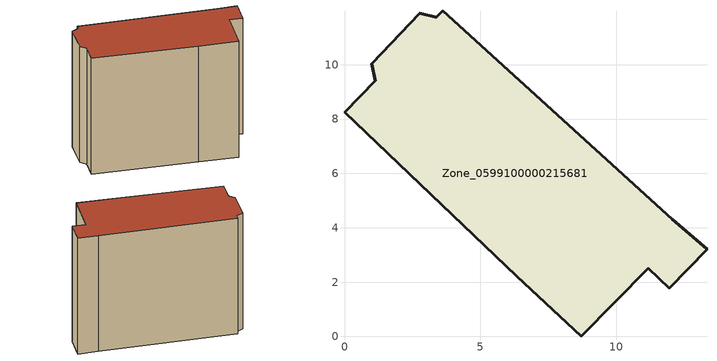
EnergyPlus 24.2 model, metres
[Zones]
Zone_0599100000215681
 floor ground (C_G): 1.12,9.41 1.01,10.03 2.77,11.89 3.38,11.75 3.62,11.99 12.06,4.31 13.34,3.21 11.95,1.77 11.17,2.51 8.72,0 6.34,2.22 0,8.25 z0
 wall outside (C_F): 3.38,11.75 2.77,11.89 1.01,10.03 1.12,9.41 0,8.25 6.34,2.22 8.72,0 11.17,2.51 11.95,1.77 13.34,3.21 12.06,4.31 3.62,11.99 3.38,11.75 z0:10.58
 roof outside (C_R): 13.34,3.21 12.06,4.31 3.62,11.99 3.38,11.75 2.77,11.89 1.01,10.03 1.12,9.41 0,8.25 6.34,2.22 8.72,0 11.17,2.51 11.95,1.77 z10.58
[BUILDING]
Pand.0599100000215681: North Axis=0; Terrain=City; Loads Convergence Tolerance Value=0.04; Temperature Convergence Tolerance Value=0.4; Solar Distribution=FullExterior; Maximum Number of Warmup Days=25; Minimum Number of Warmup Days=1
[Site:Location]
Rotterdam.The.Hague.AP_ZH_NLD Design_Conditions: Latitude=51.96; Longitude=4.45; Time Zone=1; Elevation=-4.5
[SITE:GROUNDTEMPERATURE:BUILDINGSURFACE]
18, 18, 18, 18, 18, 18, 18, 18, 18, 18, 18, 18
[MATERIAL] Thermal Absorptance=0.9; Solar Absorptance=0.7; Visible Absorptance=0.7
Name | Roughness | Thickness | Conductivity | Density | Specific Heat
G.TI.1946 | MediumSmooth | 0.15 | 1 | 540 | 1210
F.TI.1946 | Rough | 0.3 | 0.857143 | 1920 | 840
R.TI.1946 | MediumRough | 0.2 | 0.1 | 1500 | 1000
[CONSTRUCTION]
C_G: G.TI.1946
C_F: F.TI.1946
C_R: R.TI.1946
[ZONE]
Zone_0599100000215681: Type=1; Multiplier=1; Ceiling Height=Autocalculate; Volume=Autocalculate; Floor Area=autocalculate; Part of Total Floor Area=Yes
[ZONEINFILTRATION:DESIGNFLOWRATE]
Infil_Zone_0599100000215681: Zone or ZoneList or Space or SpaceList=Zone_0599100000215681; Schedule=AlwaysOn; Design Flow Rate Calculation Method=Flow/Area; Flow Rate per Floor Area=0.003; Constant Term Coefficient=1; Temperature Term Coefficient=0; Velocity Term Coefficient=0; Velocity Squared Term Coefficient=0
[HVACTEMPLATE:ZONE:IDEALLOADSAIRSYSTEM]
Zone_0599100000215681: Maximum Heating Supply Air Temperature=50; Minimum Cooling Supply Air Temperature=13; Maximum Heating Supply Air Humidity Ratio=0.0156; Minimum Cooling Supply Air Humidity Ratio=0.0077; Heating Limit=NoLimit; Cooling Limit=NoLimit; Dehumidification Control Type=ConstantSensibleHeatRatio; Cooling Sensible Heat Ratio=0.7; Dehumidification Setpoint=60; Humidification Control Type=None; Humidification Setpoint=30; Outdoor Air Method=None; Outdoor Air Flow Rate per Person=0.00944; Outdoor Air Flow Rate per Zone Floor Area=0; Outdoor Air Flow Rate per Zone=0; Demand Controlled Ventilation Type=None; Outdoor Air Economizer Type=NoEconomizer; Heat Recovery Type=None; Sensible Heat Recovery Effectiveness=0.7; Latent Heat Recovery Effectiveness=0.65
[ZONECONTROL:THERMOSTAT]
ThermostatControl_Zone_0599100000215681: Zone or ZoneList=Zone_0599100000215681; Control Type Schedule=DualSetpointControlType; Control 1=Thermostat_Zone_0599100000215681; Temperature Difference Between Cutout And Setpoint=0
[THERMOSTATSETPOINT:DUALSETPOINT]
Thermostat_Zone_0599100000215681: Heating Setpoint Temperature Schedule=HeatingSetpoint_Zone_0599100000215681; Cooling Setpoint Temperature Schedule=CoolingSetpoint_Zone_0599100000215681
[SCHEDULE:COMPACT]
HeatingSetpoint_Zone_0599100000215681: Through: 12/31, For: AllDays, Until: 24:00, 21
CoolingSetpoint_Zone_0599100000215681: Through: 12/31, For: AllDays, Until: 24:00, 24
DualSetpointControlType: Through: 12/31, For: AllDays, Until: 24:00, 4
AlwaysOn: Through: 12/31, For: AllDays, Until: 24:00, 1
